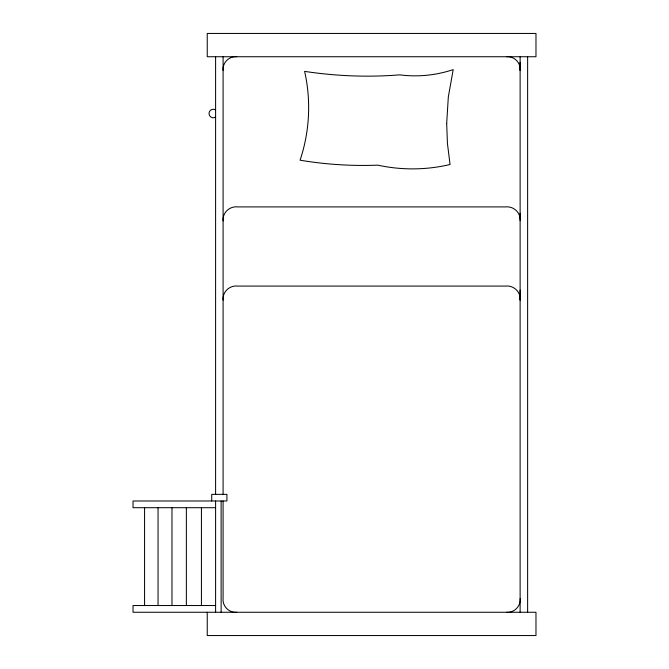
<?xml version="1.0" encoding="UTF-8"?>
<svg xmlns="http://www.w3.org/2000/svg" width="669" height="669" viewBox="0 0 669 669"><rect width="100%" height="100%" fill="white"/><g stroke="black" fill="none" stroke-linecap="round" stroke-linejoin="round"><path stroke-width="1" d="M223.095 500.989L223.095 598.061C222.083 606.181 229.166 613.272 237.294 612.26L505.931 612.26C514.051 613.272 521.143 606.181 520.122 598.061L520.122 290.062M520.122 218.537L520.122 56.74M520.122 70.379L520.122 62.301M520.122 300.122L520.122 213.26M520.114 70.103C520.791 62.217 513.658 55.828 505.931 56.74L237.294 56.74C229.166 55.728 222.083 62.819 223.095 70.939L223.095 494.358M223.103 220.962C222.284 212.75 229.634 205.927 237.729 206.905L505.488 206.905C513.457 205.96 520.817 212.541 520.114 220.678M223.103 300.122C222.284 291.91 229.634 285.086 237.729 286.073L505.488 286.073C513.457 285.119 520.817 291.709 520.114 299.837M506.492 56.748L535.978 56.74L535.978 33.45L207.239 33.45L207.239 56.74L236.734 56.748M236.734 612.252L133.022 612.26L133.022 605.537L215.602 605.537M215.602 507.704L133.022 507.704L133.022 500.989L226.916 500.989L226.916 494.358L211.713 494.358L211.713 500.989M506.492 612.252L535.978 612.26L535.978 635.55L207.239 635.55L207.239 612.26M223.103 70.379L223.095 56.74M520.122 598.621L520.122 612.26M527.624 56.74L527.624 612.26M221.13 500.989L221.13 612.26M215.602 56.74L215.602 494.358M215.602 500.989L215.602 612.26M201.428 507.704L201.428 605.537M186.358 507.704L186.358 605.537M171.975 507.704L171.975 605.537M158.043 507.704L158.043 605.537M144.571 507.704L144.571 605.537M215.644 117.075A4.265 4.265 0 0 1 210.091 116.314A4.265 4.265 0 0 1 210.091 110.711A4.265 4.265 0 0 1 215.644 109.95M446.683 123.548L447.436 143.517L450.061 164.499C426.429 170.11 401.551 170.336 377.826 165.143C351.827 166.163 325.719 164.499 300.063 160.184C309.655 131.726 311.244 100.668 304.621 71.374C336.064 76.132 368.05 77.428 399.753 74.844C417.665 77.219 436.071 75.321 453.197 69.626L448.314 97.005L446.683 123.548"/></g></svg>
